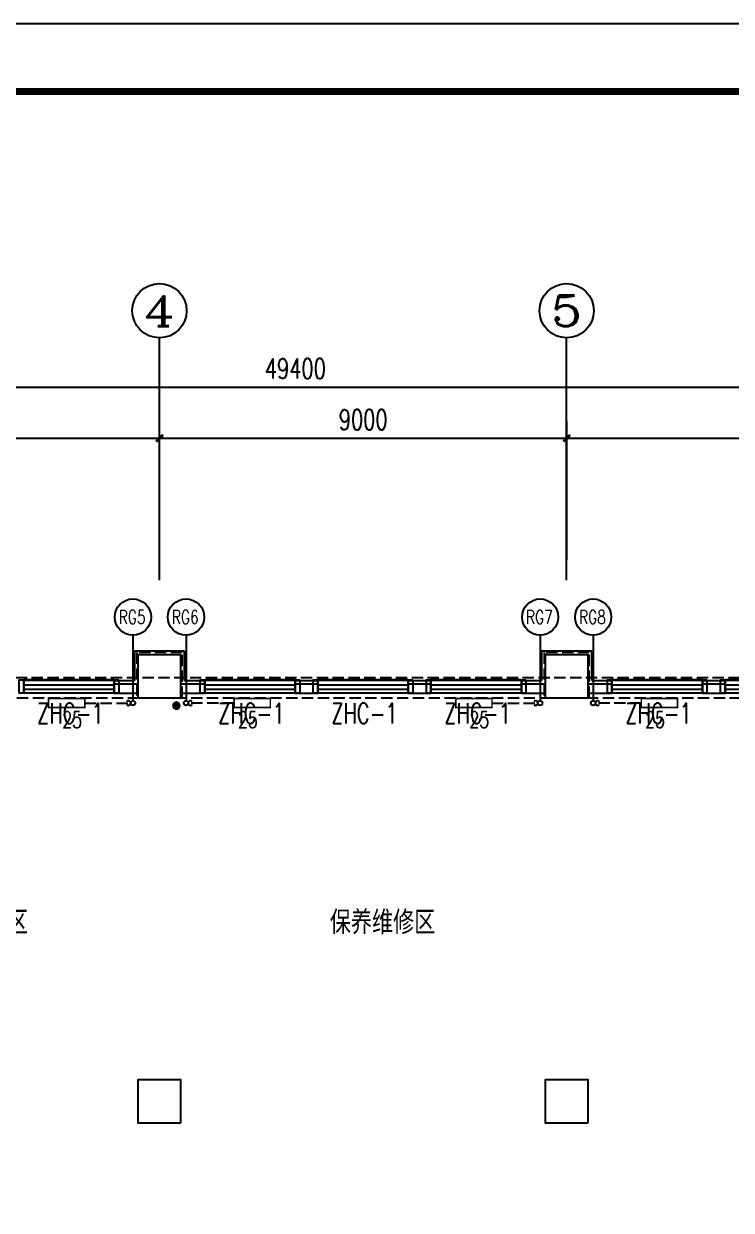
# Model space of a CAD drawing. Extents: x -37230 to 424755, y -141014 to 127947.
# Drawn here: x 181228 to 196866, y 33030 to 59273 of the extents above; entities that cross this region are included whole.
import ezdxf
from ezdxf.enums import TextEntityAlignment as Align

# ---------------------------------------------------------------- set-up
doc = ezdxf.new("R2010")
doc.units = 0
doc.header["$LTSCALE"] = 1000
doc.header["$MEASUREMENT"] = 0
doc.linetypes.add('DASH', pattern=[0.35, 0.25, -0.1])
for name, color, linetype in [('AXIS', 3, 'Continuous'), ('AXIS_TEXT', 7, 'Continuous'), ('COLUMN', 8, 'Continuous'), ('DIM-暖供水', 3, 'Continuous'), ('PIPE-暖供支管', 4, 'Continuous'), ('PIPE-暖回支管', 4, 'DASH'), ('S_GROUND(给排水)', 143, 'Continuous'), ('S_SURFACE(面层)', 62, 'Continuous'), ('SURFACE', 5, 'Continuous'), ('TH-散热器', 4, 'Continuous'), ('TH_TEXT', 7, 'Continuous'), ('TWT_TITLE', 7, 'Continuous'), ('WINDOW_TEXT', 8, 'Continuous'), ('暖通底图', 8, 'Continuous')]:
    doc.layers.add(name, color=color, linetype=linetype)
doc.styles.add('-宋体', font='', dxfattribs={"width": 0.75})
doc.styles.add('_TCH_AXIS', font='COMPLEX', dxfattribs={"bigfont": 'GBCBIG'})
doc.styles.add('_TCH_DIM', font='SIMPLEX', dxfattribs={"bigfont": 'GBCBIG'})
doc.styles.add('_TCH_DIM_T3', font='SIMPLEX', dxfattribs={"width": 0.705882, "bigfont": 'GBCBIG'})
doc.styles.add('_TCH_WINDOW', font='SIMPLEX', dxfattribs={"height": 3.5, "bigfont": 'GBCBIG'})
doc.styles.add('_THVAC_SERIAL', font='COMPLEX', dxfattribs={"width": 0.8, "height": 3.5, "bigfont": 'HZTXT'})
doc.styles.add('COMPLEX', font='COMPLEX')
doc.styles.add('DIM_FONT', font='SIMPLEX', dxfattribs={"width": 0.7, "bigfont": 'GBCBIG'})
doc.styles.get('-宋体').set_extended_font_data('SimSun')
doc.dimstyles.new('_TCH_ARCH&&150', dxfattribs={"dimscale": 1.5, "dimtxt": 350, "dimasz": 100, "dimexe": 250, "dimexo": 300, "dimgap": 100, "dimtad": 1, "dimdec": 0, "dimzin": 0, "dimdsep": 46, "dimtxsty": 'DIM_FONT', "dimblk": 'ARCHTICK', "dimcen": 0.09, "dimclrt": 7, "dimazin": 2, "dimtfac": 1, "dimtdec": 0, "dimtix": 1, "dimtmove": 2, "dimatfit": 3, "dimfxl": 0, "dimtolj": 1, "dimtzin": 0, "dimarcsym": 0})

# ---------------------------------------------------------------- blocks, each defined once
blk = doc.blocks.new('DSAAAAAAAAAAAHHHHHHHHHHDSAAAAAACCE')
at = {"layer": 'S_SURFACE(面层)', "linetype": 'DASH'}
for p, q in [((89291, 162939), (88291, 162939)), ((88291, 162939), (88291, 161939)), ((89291, 161939), (89291, 162939)), ((98291, 162939), (97291, 162939)), ((97291, 162939), (97291, 161939)), ((98291, 161939), (98291, 162939)), ((88291, 161939), (89291, 161939)), ((97291, 161939), (98291, 161939))]:
    blk.add_line(p, q, dxfattribs=at)
blk = doc.blocks.new('geipaishuiguan')
at = {"layer": 'S_GROUND(给排水)'}
for p, q in [((-50313, 82116), (-50313, 81971)), ((-50275, 82043), (-50313, 82043)), ((-50275, 82116), (-50275, 81971))]:
    blk.add_line(p, q, dxfattribs=at)
for radius in [75, 50]:
    blk.add_circle((-50294, 82043), radius, dxfattribs=at)
blk = doc.blocks.new('gouzaozhuyi')
at = {"layer": 'COLUMN'}
blk.add_lwpolyline([(-113223, -21566), (-113223, -21866), (-113323, -21866), (-113323, -21566), (-113223, -21566)], dxfattribs=at)
blk = doc.blocks.new('_ArchTick')
at = {"color": 0, "linetype": 'ByBlock', "const_width": 0.4}
blk.add_lwpolyline([(-0.5, -0.5), (0.5, 0.5)], dxfattribs=at)
blk = doc.blocks.new('*D87')
at = {"layer": 'AXIS', "color": 0, "lineweight": -2}
for p, q in [((79791, 47415), (79791, 50479)), ((88791, 47415), (88791, 50479)), ((79791, 50104), (88791, 50104))]:
    blk.add_line(p, q, dxfattribs=at)
at = {"layer": 'Defpoints', "color": 0}
for p in [(88791, 50104), (79791, 46965), (88791, 46965)]:
    blk.add_point(p, dxfattribs=at)
at = {"layer": 'AXIS', "color": 0, "lineweight": -2, "xscale": 150, "yscale": 150, "zscale": 150, "rotation": 180}
blk.add_blockref('_ArchTick', (79791, 50104), dxfattribs=at)
at = {"layer": 'AXIS', "color": 0, "lineweight": -2, "xscale": 150, "yscale": 150, "zscale": 150}
blk.add_blockref('_ArchTick', (88791, 50104), dxfattribs=at)
at = {"layer": 'AXIS', "color": 7, "insert": (84291, 50516), "char_height": 446.2, "attachment_point": 5, "style": '_TCH_DIM_T3'}
blk.add_mtext('\\A1;9000', dxfattribs=at)
blk = doc.blocks.new('*D88')
at = {"layer": 'AXIS', "color": 0, "lineweight": -2}
for p, q in [((88791, 47415), (88791, 50479)), ((97791, 47415), (97791, 50479)), ((88791, 50104), (97791, 50104))]:
    blk.add_line(p, q, dxfattribs=at)
at = {"layer": 'Defpoints', "color": 0}
for p in [(97791, 50104), (88791, 46965), (97791, 46965)]:
    blk.add_point(p, dxfattribs=at)
at = {"layer": 'AXIS', "color": 0, "lineweight": -2, "xscale": 150, "yscale": 150, "zscale": 150, "rotation": 180}
blk.add_blockref('_ArchTick', (88791, 50104), dxfattribs=at)
at = {"layer": 'AXIS', "color": 0, "lineweight": -2, "xscale": 150, "yscale": 150, "zscale": 150}
blk.add_blockref('_ArchTick', (97791, 50104), dxfattribs=at)
at = {"layer": 'AXIS', "color": 7, "insert": (93291, 50516), "char_height": 446.2, "attachment_point": 5, "style": '_TCH_DIM_T3'}
blk.add_mtext('\\A1;9000', dxfattribs=at)
blk = doc.blocks.new('*D89')
at = {"layer": 'AXIS', "color": 0, "lineweight": -2}
for p, q in [((97791, 47415), (97791, 50479)), ((106791, 47415), (106791, 50479)), ((97791, 50104), (106791, 50104))]:
    blk.add_line(p, q, dxfattribs=at)
at = {"layer": 'Defpoints', "color": 0}
for p in [(106791, 50104), (97791, 46965), (106791, 46965)]:
    blk.add_point(p, dxfattribs=at)
at = {"layer": 'AXIS', "color": 0, "lineweight": -2, "xscale": 150, "yscale": 150, "zscale": 150, "rotation": 180}
blk.add_blockref('_ArchTick', (97791, 50104), dxfattribs=at)
at = {"layer": 'AXIS', "color": 0, "lineweight": -2, "xscale": 150, "yscale": 150, "zscale": 150}
blk.add_blockref('_ArchTick', (106791, 50104), dxfattribs=at)
at = {"layer": 'AXIS', "color": 7, "insert": (102291, 50516), "char_height": 446.2, "attachment_point": 5, "style": '_TCH_DIM_T3'}
blk.add_mtext('\\A1;9000', dxfattribs=at)
blk = doc.blocks.new('*D93')
at = {"layer": 'AXIS', "color": 0, "lineweight": -2}
for p, q in [((67091, 47415), (67091, 51608)), ((116491, 47415), (116491, 51608)), ((67091, 51233), (116491, 51233))]:
    blk.add_line(p, q, dxfattribs=at)
at = {"layer": 'Defpoints', "color": 0}
for p in [(116491, 51233), (67091, 46965), (116491, 46965)]:
    blk.add_point(p, dxfattribs=at)
at = {"layer": 'AXIS', "color": 0, "lineweight": -2, "xscale": 150, "yscale": 150, "zscale": 150, "rotation": 180}
blk.add_blockref('_ArchTick', (67091, 51233), dxfattribs=at)
at = {"layer": 'AXIS', "color": 0, "lineweight": -2, "xscale": 150, "yscale": 150, "zscale": 150}
blk.add_blockref('_ArchTick', (116491, 51233), dxfattribs=at)
at = {"layer": 'AXIS', "color": 7, "insert": (91791, 51645), "char_height": 446.2, "attachment_point": 5, "style": '_TCH_DIM_T3'}
blk.add_mtext('\\A1;49400', dxfattribs=at)
blk = doc.blocks.new('我')
at = {"layer": 'TWT_TITLE'}
blk.add_lwpolyline([(-144001, -68537), (-54901, -68537), (-54901, -5537), (-144001, -5537)], close=True, dxfattribs=at)
at = {"layer": 'TWT_TITLE', "const_width": 150}
blk.add_lwpolyline([(-140251, -67037), (-56401, -67037), (-56401, -7037), (-140251, -7037)], close=True, dxfattribs=at)
blk = doc.blocks.new('_AXISO')
blk.add_circle((0, 0), 0.5)
at = {"layer": 'AXIS_TEXT', "style": 'COMPLEX', "width": 1.041667}
blk.add_attdef('A', text='', height=0.56, dxfattribs=at).set_placement((-0.25, -0.28), (0.25, -0.28), align=Align.FIT)
blk = doc.blocks.new('$WINLIB2D$00000001')
at = {"color": 0}
for points in [[(-0.5, 0.5), (-0.5, -0.5)], [(-0.5, 0.5), (0.5, 0.5)], [(0.5, -0.5), (0.5, 0.5)], [(0.5, 0.167), (-0.5, 0.167)], [(0.5, -0.167), (-0.5, -0.167)], [(-0.5, -0.5), (0.5, -0.5)]]:
    blk.add_lwpolyline(points, dxfattribs=at)
blk = doc.blocks.new('_FZH')
blk.add_lwpolyline([(-0.5, -0.5), (0.5, -0.5), (0.5, 0.5), (-0.5, 0.5)], close=True)
blk = doc.blocks.new('i')
at = {"layer": 'AXIS'}
for p1, p2, distance, picture, middle in [((67091.4, 46965.2), (116491.4, 46965.2), 4267.7, '*D93', (91791.4, 51645.4)), ((79791.4, 46965.2), (88791.4, 46965.2), 3138.6, '*D87', (84291.4, 50516.3)), ((88791.4, 46965.2), (97791.4, 46965.2), 3138.6, '*D88', (93291.4, 50516.3)), ((97791.4, 46965.2), (106791.4, 46965.2), 3138.6, '*D89', (102291.4, 50516.3))]:
    dim = blk.add_aligned_dim(p1=p1, p2=p2, distance=distance, dimstyle='_TCH_ARCH&&150', dxfattribs=at)
    dim.commit()
    dim.dimension.update_dxf_attribs({"geometry": picture, "text_midpoint": middle})

msp = doc.modelspace()

# ---------------------------------------------------------------- linework, layer by layer
at = {"color": 3}
for p, q in [((183641.2, 45750.3), (183641.2, 44297.2, 750)), ((184814, 45750.3), (184814, 44297.2, 750)), ((192641.2, 45750.3), (192641.2, 44297.2, 750)), ((193814, 45750.3), (193814, 44297.2, 750))]:
    msp.add_line(p, q, dxfattribs=at)
at = {"layer": 'AXIS'}
for p, q in [((184227.6, 46965.2), (184227.6, 52325.2)), ((193227.6, 46965.2), (193227.6, 52325.2))]:
    msp.add_line(p, q, dxfattribs=at)
at = {"layer": 'DIM-暖供水'}
for centre in [(183641.2, 46150.3), (184814, 46150.3), (192641.2, 46150.3), (193814, 46150.3)]:
    msp.add_circle(centre, 400, dxfattribs=at)
at = {"layer": 'PIPE-暖供支管', "linetype": 'Continuous'}
for centre in [(183641.2, 44247.2), (184814, 44247.2), (192641.2, 44247.2), (193814, 44247.2)]:
    msp.add_circle(centre, 50, dxfattribs=at)
at = {"layer": 'PIPE-暖回支管', "linetype": 'DASH'}
for p, q in [((182576.5, 44247.2), (183541.2, 44247.2)), ((185878.7, 44247.2), (184914, 44247.2)), ((191576.5, 44247.2), (192541.2, 44247.2)), ((194878.7, 44247.2), (193914, 44247.2))]:
    msp.add_line(p, q, dxfattribs=at)
for centre, start, end in [((183541.2, 44247.2), 225, 135), ((184914, 44247.2), 45, 315), ((192541.2, 44247.2), 225, 135), ((193914, 44247.2), 45, 315)]:
    msp.add_arc(centre, 50, start, end, dxfattribs=at)
at = {"layer": 'SURFACE', "color": 8}
for p, q in [((184782.6, 45395.2), (183672.6, 45395.2)), ((183672.6, 45395.2), (183672.6, 44745.2)), ((184782.6, 44745.2), (184782.6, 45395.2)), ((193782.6, 45395.2), (192672.6, 45395.2)), ((192672.6, 45395.2), (192672.6, 44745.2)), ((193782.6, 44745.2), (193782.6, 45395.2)), ((183227.6, 44745.2), (183227.6, 44665.2)), ((183227.6, 44745.2), (183672.6, 44745.2)), ((184782.6, 44745.2), (185227.6, 44745.2)), ((185227.6, 44745.2), (185227.6, 44665.2)), ((187227.6, 44745.2), (187227.6, 44665.2)), ((187227.6, 44745.2), (187727.6, 44745.2)), ((187727.6, 44745.2), (187727.6, 44665.2)), ((189727.6, 44745.2), (189727.6, 44665.2)), ((189727.6, 44745.2), (190227.6, 44745.2)), ((190227.6, 44745.2), (190227.6, 44665.2)), ((192227.6, 44745.2), (192227.6, 44665.2)), ((192227.6, 44745.2), (192672.6, 44745.2)), ((193782.6, 44745.2), (194227.6, 44745.2)), ((194227.6, 44745.2), (194227.6, 44665.2)), ((196227.6, 44745.2), (196227.6, 44665.2)), ((196227.6, 44745.2), (196727.6, 44745.2)), ((196727.6, 44745.2), (196727.6, 44665.2))]:
    msp.add_line(p, q, dxfattribs=at)
at = {"layer": 'TH-散热器', "color": 3, "const_width": 35}
for points in [[(181776.5, 44147.2), (182576.5, 44147.2), (182576.5, 44347.2), (181776.5, 44347.2)], [(186678.7, 44347.2), (185878.7, 44347.2), (185878.7, 44147.2), (186678.7, 44147.2)], [(190776.5, 44147.2), (191576.5, 44147.2), (191576.5, 44347.2), (190776.5, 44347.2)], [(195678.7, 44347.2), (194878.7, 44347.2), (194878.7, 44147.2), (195678.7, 44147.2)]]:
    msp.add_lwpolyline(points, close=True, dxfattribs=at)
at = {"layer": '暖通底图', "color": 8, "linetype": 'DASH'}
for p, q in [((166702.6, 44815.2), (207752.6, 44815.2)), ((162877.6, 44365.2), (211577.6, 44365.2))]:
    msp.add_line(p, q, dxfattribs=at)
at = {"layer": '暖通底图', "color": 8}
for p, q in [((181227.6, 44765.2), (183227.6, 44765.2)), ((183752.6, 44665.2), (183227.6, 44665.2)), ((183227.6, 44665.2), (183227.6, 44465.2)), ((185227.6, 44665.2), (184702.6, 44665.2)), ((185227.6, 44765.2), (187227.6, 44765.2)), ((185227.6, 44465.2), (185227.6, 44665.2)), ((187727.6, 44665.2), (187227.6, 44665.2)), ((187227.6, 44665.2), (187227.6, 44465.2)), ((187727.6, 44765.2), (189727.6, 44765.2)), ((187727.6, 44465.2), (187727.6, 44665.2)), ((190227.6, 44665.2), (189727.6, 44665.2)), ((189727.6, 44665.2), (189727.6, 44465.2)), ((190227.6, 44765.2), (192227.6, 44765.2)), ((190227.6, 44465.2), (190227.6, 44665.2)), ((192752.6, 44665.2), (192227.6, 44665.2)), ((192227.6, 44665.2), (192227.6, 44465.2)), ((194227.6, 44665.2), (193702.6, 44665.2)), ((194227.6, 44765.2), (196227.6, 44765.2)), ((194227.6, 44465.2), (194227.6, 44665.2)), ((196727.6, 44665.2), (196227.6, 44665.2)), ((196227.6, 44665.2), (196227.6, 44465.2)), ((196727.6, 44765.2), (198727.6, 44765.2)), ((196727.6, 44465.2), (196727.6, 44665.2)), ((183227.6, 44465.2), (183752.6, 44465.2)), ((184702.6, 44465.2), (185227.6, 44465.2)), ((187227.6, 44465.2), (187727.6, 44465.2)), ((189727.6, 44465.2), (190227.6, 44465.2)), ((192227.6, 44465.2), (192752.6, 44465.2)), ((193702.6, 44465.2), (194227.6, 44465.2)), ((196227.6, 44465.2), (196727.6, 44465.2))]:
    msp.add_line(p, q, dxfattribs=at)

# ---------------------------------------------------------------- block references
for name, p in [('我', (288649.7, 64809.9)), ('i', (95439.2, 0.7))]:
    msp.add_blockref(name, p)
at = {"layer": 'AXIS'}
ref = msp.add_blockref('_AXISO', (184227.6, 52925.2), dxfattribs=dict(at, xscale=1200, yscale=1200, zscale=1200))
ref.add_attrib('A', '4', dxfattribs={"layer": 'AXIS_TEXT', "height": 678.8, "style": '_TCH_AXIS', "width": 1.3125}).set_placement((183888.2, 52585.8), (184567, 52585.8), align=Align.FIT)
ref = msp.add_blockref('_AXISO', (193227.6, 52925.2), dxfattribs=dict(at, xscale=1200, yscale=1200, zscale=1200))
ref.add_attrib('A', '5', dxfattribs={"layer": 'AXIS_TEXT', "height": 678.8, "style": '_TCH_AXIS', "width": 1.5}).set_placement((192888.2, 52585.8), (193567, 52585.8), align=Align.FIT)
at = {"layer": '暖通底图', "color": 8}
for name, p in [('DSAAAAAAAAAAAHHHHHHHHHHDSAAAAAACCE', (95436.2, -117573.7)), ('gouzaozhuyi', (294451, 66331.1)), ('gouzaozhuyi', (296551, 66331.1)), ('gouzaozhuyi', (298451, 66331.1)), ('gouzaozhuyi', (300551, 66331.1)), ('gouzaozhuyi', (300951, 66331.1)), ('gouzaozhuyi', (303051, 66331.1)), ('gouzaozhuyi', (303451, 66331.1)), ('gouzaozhuyi', (305551, 66331.1)), ('gouzaozhuyi', (307451, 66331.1)), ('gouzaozhuyi', (309551, 66331.1)), ('gouzaozhuyi', (309951, 66331.1))]:
    msp.add_blockref(name, p, dxfattribs=at)
for p, xscale, yscale, zscale, rotation in [((184227.6, 44840.2), 950.0000000009532, 949.9999999987194, 949.9999999987194, 89.99999999999474), ((193227.6, 44840.2), 950.0000000009532, 949.9999999987194, 949.9999999987194, 89.99999999999474), ((184227.6, 35440.2), 950.0000000004802, 950.0000000008149, 950.0000000008149, 89.9999999999649), ((193227.6, 35440.2), 950.0000000004802, 950.0000000008149, 950.0000000008149, 89.9999999999649)]:
    msp.add_blockref('_FZH', p, dxfattribs=dict(at, xscale=xscale, yscale=yscale, zscale=zscale, rotation=rotation))
ref = msp.add_blockref('$WINLIB2D$00000001', (182227.6, 44605.2), dxfattribs=dict(at, xscale=-2000, yscale=280, zscale=280))
ref.add_attrib('A', 'ZHC-1', (181522.6, 43798.5), dxfattribs={"layer": 'WINDOW_TEXT', "color": 8, "height": 446.25, "style": '_TCH_WINDOW', "width": 0.705882})
ref = msp.add_blockref('$WINLIB2D$00000001', (186227.6, 44605.2), dxfattribs=dict(at, xscale=-2000, yscale=280, zscale=280))
ref.add_attrib('A', 'ZHC-1', (185522.6, 43798.5), dxfattribs={"layer": 'WINDOW_TEXT', "color": 8, "height": 446.25, "style": '_TCH_WINDOW', "width": 0.705882})
ref = msp.add_blockref('$WINLIB2D$00000001', (188727.6, 44605.2), dxfattribs=dict(at, xscale=-2000, yscale=280, zscale=280))
ref.add_attrib('A', 'ZHC-1', (188022.6, 43798.5), dxfattribs={"layer": 'WINDOW_TEXT', "color": 8, "height": 446.25, "style": '_TCH_WINDOW', "width": 0.705882})
ref = msp.add_blockref('$WINLIB2D$00000001', (191227.6, 44605.2), dxfattribs=dict(at, xscale=-2000, yscale=280, zscale=280))
ref.add_attrib('A', 'ZHC-1', (190522.6, 43798.5), dxfattribs={"layer": 'WINDOW_TEXT', "color": 8, "height": 446.25, "style": '_TCH_WINDOW', "width": 0.705882})
ref = msp.add_blockref('$WINLIB2D$00000001', (195227.6, 44605.2), dxfattribs=dict(at, xscale=-2000, yscale=280, zscale=280))
ref.add_attrib('A', 'ZHC-1', (194522.6, 43798.5), dxfattribs={"layer": 'WINDOW_TEXT', "color": 8, "height": 446.25, "style": '_TCH_WINDOW', "width": 0.705882})
ref = msp.add_blockref('$WINLIB2D$00000001', (197727.6, 44605.2), dxfattribs=dict(at, xscale=-2000, yscale=280, zscale=280))
ref.add_attrib('A', 'ZHC-1', (197022.6, 43798.5), dxfattribs={"layer": 'WINDOW_TEXT', "color": 8, "height": 446.25, "style": '_TCH_WINDOW', "width": 0.705882})
at = {"layer": '暖通底图', "color": 8, "xscale": -1}
msp.add_blockref('geipaishuiguan', (134308.5, -37853.1), dxfattribs=at)

# ---------------------------------------------------------------- texts
at = {"layer": 'TH_TEXT', "style": '_THVAC_SERIAL', "width": 0.752941}
for s, p in [('RG5', (183326.5, 46001.6)), ('RG6', (184499.4, 46001.6)), ('RG7', (192326.5, 46001.6)), ('RG8', (193499.4, 46001.6))]:
    msp.add_text(s, height=297.5, dxfattribs=at).set_placement(p)
at = {"layer": 'TH_TEXT', "color": 3, "style": '_TCH_DIM', "width": 0.705882}
for p in [(182080.1, 43698.5), (185963.7, 43698.5), (191080.1, 43698.5), (194963.7, 43698.5)]:
    msp.add_text('25', height=360, dxfattribs=at).set_placement(p)
at = {"layer": '暖通底图', "color": 8, "style": '-宋体', "width": 0.75}
for p in [(178992.8, 39186.5), (187992.8, 39186.5)]:
    msp.add_text('保养维修区', height=455.7, dxfattribs=at).set_placement(p)

doc.saveas('drawing.dxf')
